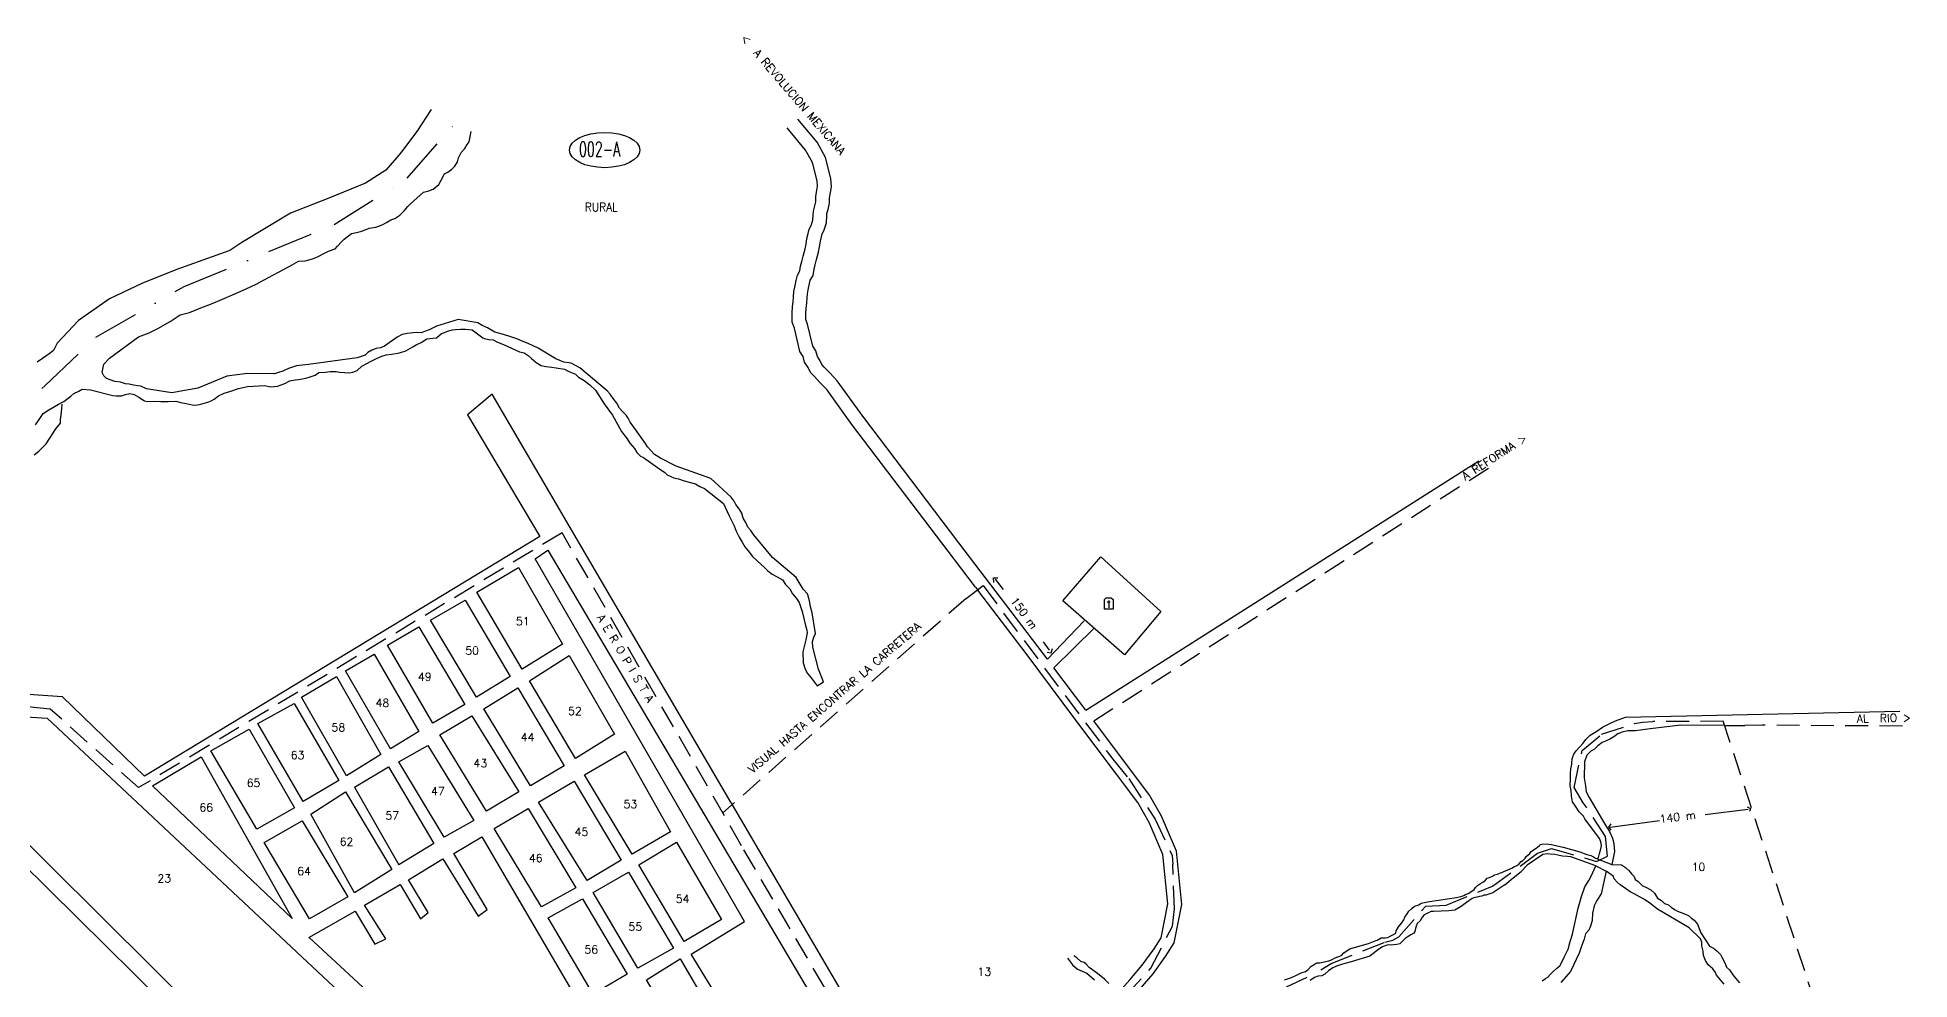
# Model space of a CAD drawing. Extents: x 527482 to 531218, y 1753527 to 1755999.
# Drawn here: x 529396 to 531034, y 1755175 to 1755999 of the extents above; entities that cross this region are included whole.
import ezdxf

# ---------------------------------------------------------------- set-up
doc = ezdxf.new("R2010")
doc.units = 0
doc.header["$LTSCALE"] = 80
doc.header["$MEASUREMENT"] = 0
doc.linetypes.add('DASHDOT', pattern=[1, 0.5, -0.25, 0, -0.25])
doc.linetypes.add('HIDDEN', pattern=[0.375, 0.25, -0.125])
doc.layers.get('0').update_dxf_attribs({"linetype": 'CONTINUOUS'})
for name, color, linetype in [('4', 9, 'CONTINUOUS'), ('6', 10, 'CONTINUOUS'), ('9', 5, 'CONTINUOUS'), ('A', 3, 'CONTINUOUS'), ('C', 1, 'CONTINUOUS'), ('D', 6, 'CONTINUOUS'), ('F', 15, 'CONTINUOUS'), ('I', 11, 'CONTINUOUS'), ('L', 14, 'CONTINUOUS')]:
    doc.layers.add(name, color=color, linetype=linetype)
doc.styles.add('ROMANS', font='ROMANS', dxfattribs={"height": 7})

# ---------------------------------------------------------------- blocks, each defined once
blk = doc.blocks.new('ELL')
blk.add_circle((0, 0), 1)
blk = doc.blocks.new('CEM')
at = {"layer": 'A'}
for p, q in [((-3.774444, 3.46086), (-2.150444, 5.05986)), ((-3.774444, -4.94014), (-3.774444, 3.46086)), ((-2.150444, 5.05986), (2.290556, 5.05986)), ((-1.312444, 1.50686), (1.402556, 1.50686)), ((0.057556, 2.77586), (0.057556, -3.67114)), ((2.290556, 5.05986), (3.889556, 3.46086)), ((3.889556, 3.46086), (3.889556, -4.94014)), ((3.889556, -4.94014), (-3.774444, -4.94014))]:
    blk.add_line(p, q, dxfattribs=at)

msp = doc.modelspace()

# ---------------------------------------------------------------- linework, layer by layer
at = {"layer": '4', "color": 9, "linetype": 'HIDDEN'}
msp.add_line((530208.337026, 1755507.999632), (529995.509805, 1755320.504378), dxfattribs=at)
for points in [[(530011.963519, 1755291.820122), (529854.993136, 1755565.471323), (529546.041727, 1755379.459172)], [(529546.041727, 1755379.459172), (529484.41497, 1755342.616829), (529407.131204, 1755411.35909), (529326.16726, 1755418.724332), (529299.179278, 1755439.592518), (529294.143068, 1755444.080241), (529275.871476, 1755481.328891), (529262.380588, 1755511.093338), (529253.7904, 1755515.700021), (529243.856324, 1755520.70244)], [(530208.337026, 1755507.999632), (530223.15382, 1755519.30758), (530336.632805, 1755367.408624), (530350.633459, 1755350.449032), (530373.85847, 1755314.989079), (530388.563325, 1755283.246034), (530389.151517, 1755275.604193)], [(530769.358526, 1755282.803438), (530767.764745, 1755299.7817), (530750.759739, 1755325.744723), (530748.211974, 1755329.419692), (530740.172239, 1755342.79191), (530747.230576, 1755375.122791), (530764.2882, 1755389.230814), (530793.109709, 1755398.63616), (530800.168036, 1755399.811831), (530808.990949, 1755400.399666)], [(530960.540731, 1755125.303779), (530870.751728, 1755400.664418), (530808.990949, 1755400.399666)], [(530195.181504, 1754981.404383), (530150.991653, 1755025.196209), (530129.751244, 1755048.380897), (530145.198814, 1755063.837355), (530011.963519, 1755291.820122)], [(530506.435771, 1755176.699372), (530482.912173, 1755165.659504), (530454.189023, 1755156.083035), (530416.395405, 1755147.514616), (530386.444177, 1755140.841486), (530357.034476, 1755152.598173), (530347.862978, 1755160.619257), (530370.035234, 1755184.812442), (530388.796956, 1755221.37477), (530390.695745, 1755236.726984), (530389.151517, 1755275.604193)], [(530518.787848, 1755183.165548), (530527.610752, 1755188.749966), (530574.66628, 1755207.560659), (530581.724607, 1755209.324165), (530587.018357, 1755212.263335), (530610.546135, 1755239.009798), (530628.191942, 1755239.89154), (530668.777336, 1755256.350898), (530708.186335, 1755285.154773), (530720.538412, 1755289.269614), (530759.947421, 1755278.100761), (530769.358526, 1755282.803438)]]:
    msp.add_lwpolyline(points, dxfattribs=at)
at = {"layer": '6', "color": 10, "linetype": 'CONTINUOUS'}
for p, q in [((530312.999055, 1755410.243289), (530656.876474, 1755628.336303)), ((530785.11137, 1755404.111191), (531025.208092, 1755409.546376)), ((530754.131028, 1755388.462115), (530760.153645, 1755392.0919)), ((530760.153645, 1755392.0919), (530764.923789, 1755395.497227)), ((530764.923789, 1755395.497227), (530771.579013, 1755398.716316)), ((530771.579013, 1755398.716316), (530776.361897, 1755401.075792)), ((530776.361897, 1755401.075792), (530785.11137, 1755404.111191)), ((530739.897036, 1755371.971031), (530741.953065, 1755374.924893)), ((530741.953065, 1755374.924893), (530744.843226, 1755378.098118)), ((530744.843226, 1755378.098118), (530748.14918, 1755381.485608)), ((530748.14918, 1755381.485608), (530750.411831, 1755384.651188)), ((530750.411831, 1755384.651188), (530754.131028, 1755388.462115)), ((530736.965875, 1755354.990031), (530737.335803, 1755358.969359)), ((530737.335803, 1755358.969359), (530738.121523, 1755363.162954)), ((530738.108783, 1755364.208804), (530738.483806, 1755367.769793)), ((530738.121523, 1755363.162954), (530738.108783, 1755364.208804)), ((530738.483806, 1755367.769793), (530739.897036, 1755371.971031)), ((530736.680033, 1755344.108089), (530737.016836, 1755350.806628)), ((530737.565126, 1755340.144048), (530736.680033, 1755344.108089)), ((530737.016836, 1755350.806628), (530736.965875, 1755354.990031)), ((530738.042071, 1755335.338232), (530737.565126, 1755340.144048)), ((530738.733282, 1755330.116623), (530738.042071, 1755335.338232)), ((530741.926891, 1755325.553101), (530738.733282, 1755330.116623)), ((530744.697063, 1755321.402823), (530741.926891, 1755325.553101)), ((530748.29882, 1755317.681077), (530744.697063, 1755321.402823)), ((530749.584417, 1755315.186324), (530748.29882, 1755317.681077)), ((530762.552733, 1755298.189804), (530749.584417, 1755315.186324)), ((530763.634256, 1755295.274163), (530762.552733, 1755298.189804)), ((530763.501527, 1755288.996511), (530764.093365, 1755291.932537)), ((530764.093365, 1755291.932537), (530763.634256, 1755295.274163)), ((530760.259275, 1755280.379767), (530761.501555, 1755281.440906)), ((530761.501555, 1755281.440906), (530762.504089, 1755285.009538)), ((530762.504089, 1755285.009538), (530763.501527, 1755288.996511))]:
    msp.add_line(p, q, dxfattribs=at)
at = {"layer": '6', "color": 10, "linetype": 'HIDDEN'}
msp.add_line((530319.983901, 1755400.935934), (530669.033983, 1755624.494267), dxfattribs=at)
at = {"layer": '6', "color": 10, "linetype": 'CONTINUOUS'}
for points in [[(530216.615916, 1755517.860831), (530192.557431, 1755549.400559), (530108.362865, 1755660.297552), (530086.443781, 1755690.783112), (530080.510577, 1755696.98687), (530075.635963, 1755702.157519), (530072.245925, 1755705.672642), (530070.100715, 1755710.039734), (530067.113728, 1755714.814975), (530065.800103, 1755719.610599), (530063.027382, 1755723.970047), (530058.175932, 1755744.412662), (530056.2297, 1755749.618983), (530056.183836, 1755753.384045), (530056.135423, 1755757.358278), (530056.482418, 1755763.220137), (530057.058968, 1755767.411184), (530057.217177, 1755771.597134), (530057.576913, 1755776.413143), (530058.574351, 1755780.400115), (530059.551404, 1755786.060449), (530060.74782, 1755790.88665), (530063.002827, 1755794.67974), (530063.581925, 1755798.661617), (530064.785985, 1755802.860307), (530065.775779, 1755807.47479), (530067.581869, 1755813.772826), (530068.370136, 1755817.75725), (530069.145664, 1755822.787526), (530070.138006, 1755827.192838), (530071.137992, 1755830.970641), (530072.770584, 1755834.337747), (530074.390437, 1755838.750704), (530074.546098, 1755843.145824), (530074.711952, 1755846.704264), (530076.120086, 1755851.323843), (530076.91345, 1755854.889927), (530076.857393, 1755859.49167), (530077.834446, 1755865.152003), (530078.41864, 1755868.71554), (530078.153413, 1755873.314734), (530073.98553, 1755889.163251), (530067.993721, 1755900.177922), (530051.857277, 1755919.646263)], [(530279.517973, 1755454.976363), (530271.225483, 1755466.055712), (530202.106757, 1755556.667646), (530118.014796, 1755667.429492), (530095.696539, 1755698.470232), (530089.212604, 1755705.249834), (530084.320805, 1755710.438711), (530082.188044, 1755712.650167), (530080.600349, 1755715.882302), (530078.221838, 1755719.684784), (530076.896031, 1755724.524881), (530074.236747, 1755728.705977), (530069.678616, 1755747.912629), (530068.203301, 1755751.859211), (530068.182945, 1755753.530214), (530068.139746, 1755757.076452), (530068.433928, 1755762.046119), (530069.027969, 1755766.364313), (530069.20028, 1755770.923366), (530069.46715, 1755774.496133), (530070.323699, 1755777.919942), (530071.302941, 1755783.592953), (530071.968664, 1755786.2784), (530074.535047, 1755790.595248), (530075.340372, 1755796.132663), (530076.433528, 1755799.944622), (530077.423322, 1755804.559105), (530079.255881, 1755810.949442), (530080.191294, 1755815.677633), (530080.942807, 1755820.552143), (530081.795611, 1755824.338002), (530082.441693, 1755826.778807), (530083.829403, 1755829.640861), (530086.315159, 1755836.412795), (530086.536206, 1755842.654093), (530086.628935, 1755844.643622), (530087.733373, 1755848.266883), (530088.929524, 1755853.643452), (530088.869923, 1755858.536176), (530089.668183, 1755863.160714), (530090.475073, 1755868.082679), (530090.064346, 1755875.204933), (530085.221285, 1755893.620839), (530077.977356, 1755906.937266), (530061.096245, 1755927.304034)], [(530002.87336, 1755329.387115), (529793.819878, 1755686.800071), (529772.282769, 1755668.755615), (529835.435848, 1755562.094684)], [(529393.011013, 1755633.592094), (529397.153646, 1755636.989777), (529399.426489, 1755639.318677), (529403.561479, 1755643.34387), (529411.979476, 1755656.416887), (529416.104274, 1755661.27876), (529416.275223, 1755664.41886), (529416.645151, 1755668.398188), (529417.415582, 1755673.846803), (529417.555766, 1755678.062297)], [(529835.435848, 1755562.094684), (529489.738185, 1755352.558025), (529417.973375, 1755421.975402), (529324.382602, 1755428.366554)], [(530216.615916, 1755517.860831), (530218.503877, 1755515.385788)], [(530311.497864, 1755488.507502), (530279.517973, 1755454.976363)], [(530320.361998, 1755482.130246), (530285.101789, 1755447.515993)], [(530312.999055, 1755410.243289), (530285.101789, 1755447.515993)], [(530352.618032, 1755157.684649), (530360.55712, 1755166.677216), (530371.850558, 1755179.780515), (530382.915535, 1755194.914414), (530390.242019, 1755206.85572), (530396.921427, 1755240.492433), (530392.270871, 1755287.153664), (530379.216093, 1755317.572678), (530368.673261, 1755336.060816), (530319.983901, 1755400.935934)], [(530002.87336, 1755329.387115), (530003.98476, 1755327.486986)]]:
    msp.add_lwpolyline(points, dxfattribs=at)
at = {"layer": '6', "color": 10, "linetype": 'HIDDEN'}
for points in [[(530871.972456, 1755396.920746), (530889.591729, 1755396.806685)], [(531027.460319, 1755396.394139), (530904.64943, 1755397.199314), (530889.591729, 1755396.806685)]]:
    msp.add_lwpolyline(points, dxfattribs=at)
at = {"layer": '9', "color": 5, "linetype": 'CONTINUOUS'}
for p, q in [((529773.558863, 1755907.469684), (529775.331829, 1755916.486931)), ((529764.316926, 1755893.340624), (529766.768363, 1755898.182113)), ((529766.768363, 1755898.182113), (529769.865146, 1755901.567056)), ((529769.865146, 1755901.567056), (529771.916079, 1755904.939258)), ((529771.916079, 1755904.939258), (529773.558863, 1755907.469684)), ((529754.845435, 1755880.882377), (529758.579921, 1755883.438283)), ((529758.579921, 1755883.438283), (529761.059386, 1755885.978901)), ((529761.059386, 1755885.978901), (529763.314392, 1755889.771992)), ((529763.314392, 1755889.771992), (529764.316926, 1755893.340624)), ((529738.308024, 1755864.572435), (529742.26442, 1755866.085039)), ((529742.26442, 1755866.085039), (529747.238638, 1755869.911254)), ((529747.238638, 1755869.911254), (529749.281927, 1755873.910966)), ((529749.281927, 1755873.910966), (529752.144059, 1755879.385062)), ((529752.144059, 1755879.385062), (529754.845435, 1755880.882377)), ((529716.765818, 1755846.946319), (529719.857505, 1755850.749602)), ((529719.857505, 1755850.749602), (529722.33697, 1755853.29022)), ((529722.33697, 1755853.29022), (529733.719021, 1755863.470528)), ((529733.719021, 1755863.470528), (529738.308024, 1755864.572435)), ((529686.198721, 1755831.72068), (529692.042744, 1755832.837875)), ((529692.042744, 1755832.837875), (529697.667405, 1755834.789203)), ((529697.667405, 1755834.789203), (529701.200365, 1755836.715051)), ((529701.200365, 1755836.715051), (529705.146569, 1755839.064335)), ((529705.146569, 1755839.064335), (529708.478002, 1755840.360124)), ((529708.478002, 1755840.360124), (529713.044073, 1755843.344563)), ((529713.044073, 1755843.344563), (529716.765818, 1755846.946319)), ((529656.292258, 1755813.783473), (529658.565101, 1755816.112372)), ((529658.565101, 1755816.112372), (529662.075129, 1755819.920751)), ((529662.075129, 1755819.920751), (529664.347972, 1755822.249651)), ((529664.347972, 1755822.249651), (529670.564471, 1755827.137005)), ((529670.564471, 1755827.137005), (529675.156021, 1755828.029742)), ((529675.156021, 1755828.029742), (529679.745024, 1755829.131649)), ((529679.745024, 1755829.131649), (529686.198721, 1755831.72068)), ((529616.105884, 1755798.231453), (529624.414084, 1755803.144287)), ((529624.414084, 1755803.144287), (529630.061677, 1755803.213084)), ((529630.061677, 1755803.213084), (529636.525566, 1755804.965434)), ((529636.525566, 1755804.965434), (529641.104377, 1755806.904022)), ((529641.104377, 1755806.904022), (529647.13209, 1755810.115467)), ((529647.13209, 1755810.115467), (529650.460975, 1755811.620426)), ((529650.460975, 1755811.620426), (529656.292258, 1755813.783473)), ((529578.475415, 1755778.944948), (529587.214695, 1755782.817028)), ((529587.214695, 1755782.817028), (529598.229367, 1755788.808837)), ((529598.229367, 1755788.808837), (529606.751833, 1755793.305879)), ((529606.751833, 1755793.305879), (529616.105884, 1755798.231453)), ((529548.301177, 1755765.816106), (529557.877138, 1755769.698377)), ((529557.877138, 1755769.698377), (529568.697928, 1755774.432618)), ((529568.697928, 1755774.432618), (529578.475415, 1755778.944948)), ((529501.286082, 1755744.114068), (529512.091583, 1755750.103329)), ((529512.091583, 1755750.103329), (529520.805383, 1755756.06711)), ((529520.805383, 1755756.06711), (529528.937537, 1755758.258184)), ((529528.937537, 1755758.258184), (529538.931839, 1755762.145552)), ((529538.931839, 1755762.145552), (529548.301177, 1755765.816106)), ((529764.156867, 1755751.91869), (529744.979465, 1755746.245848)), ((529781.137867, 1755748.987529), (529764.156867, 1755751.91869)), ((529458.923689, 1755718.284684), (529484.429935, 1755736.795893)), ((529484.429935, 1755736.795893), (529493.801822, 1755740.257276)), ((529493.801822, 1755740.257276), (529501.286082, 1755744.114068)), ((529710.581056, 1755736.412766), (529699.589317, 1755728.538426)), ((529715.152222, 1755738.978865), (529710.581056, 1755736.412766)), ((529719.537151, 1755739.659884), (529715.152222, 1755738.978865)), ((529724.54959, 1755740.348547), (529719.537151, 1755739.659884)), ((529727.684593, 1755740.595938), (529724.54959, 1755740.348547)), ((529731.661374, 1755740.43518), (529727.684593, 1755740.595938)), ((529731.556673, 1755731.856657), (529736.747706, 1755735.05791)), ((529734.577015, 1755741.516703), (529731.661374, 1755740.43518)), ((529738.533411, 1755743.029307), (529734.577015, 1755741.516703)), ((529736.747706, 1755735.05791), (529741.969314, 1755735.749121)), ((529744.979465, 1755746.245848), (529738.533411, 1755743.029307)), ((529741.969314, 1755735.749121), (529745.104318, 1755735.996512)), ((529745.104318, 1755735.996512), (529749.451026, 1755739.815083)), ((529749.451026, 1755739.815083), (529751.950875, 1755740.682339)), ((529751.950875, 1755740.682339), (529754.657347, 1755741.761315)), ((529754.657347, 1755741.761315), (529759.037179, 1755742.860674)), ((529759.037179, 1755742.860674), (529761.332954, 1755743.307042)), ((529761.332954, 1755743.307042), (529766.141319, 1755743.574817)), ((529766.141319, 1755743.574817), (529770.324722, 1755743.625778)), ((529770.324722, 1755743.625778), (529776.191677, 1755742.860443)), ((529776.191677, 1755742.860443), (529785.690966, 1755735.86332)), ((529784.930958, 1755746.732522), (529781.137867, 1755748.987529)), ((529789.767351, 1755744.699426), (529784.930958, 1755746.732522)), ((529785.690966, 1755735.86332), (529787.160253, 1755735.462816)), ((529787.160253, 1755735.462816), (529790.938055, 1755734.46283)), ((529796.088319, 1755741.010805), (529789.767351, 1755744.699426)), ((529790.938055, 1755734.46283), (529794.499043, 1755734.087806)), ((529794.499043, 1755734.087806), (529798.496208, 1755732.253688)), ((529803.646472, 1755738.801663), (529796.088319, 1755741.010805)), ((529809.947056, 1755736.786402), (529803.646472, 1755738.801663)), ((529815.199241, 1755734.967572), (529809.947056, 1755736.786402)), ((529820.035634, 1755732.934476), (529815.199241, 1755734.967572)), ((529454.176477, 1755712.996826), (529458.923689, 1755718.284684)), ((529675.654511, 1755718.414406), (529633.047507, 1755712.665354)), ((529682.738267, 1755720.801911), (529675.654511, 1755718.414406)), ((529685.011109, 1755723.130811), (529682.738267, 1755720.801911)), ((529688.541521, 1755725.265828), (529685.011109, 1755723.130811)), ((529687.408806, 1755715.210374), (529692.604935, 1755717.993287)), ((529692.288747, 1755726.775884), (529688.541521, 1755725.265828)), ((529696.048713, 1755727.240089), (529692.288747, 1755726.775884)), ((529692.604935, 1755717.993287), (529697.183745, 1755719.931875)), ((529699.589317, 1755728.538426), (529696.048713, 1755727.240089)), ((529697.183745, 1755719.931875), (529700.933519, 1755721.23276)), ((529700.933519, 1755721.23276), (529705.948506, 1755721.712253)), ((529705.948506, 1755721.712253), (529712.62921, 1755722.839641)), ((529712.62921, 1755722.839641), (529718.256418, 1755724.581799)), ((529718.256418, 1755724.581799), (529724.281583, 1755728.002414)), ((529724.281583, 1755728.002414), (529727.398751, 1755729.713995)), ((529727.398751, 1755729.713995), (529731.556673, 1755731.856657)), ((529798.496208, 1755732.253688), (529803.544319, 1755730.013969)), ((529803.544319, 1755730.013969), (529817.637706, 1755723.700414)), ((529817.637706, 1755723.700414), (529821.624679, 1755722.702976)), ((529825.290367, 1755730.906475), (529820.035634, 1755732.934476)), ((529821.624679, 1755722.702976), (529825.206051, 1755720.654592)), ((529825.206051, 1755720.654592), (529828.167557, 1755717.971052)), ((529833.917303, 1755726.827542), (529825.290367, 1755730.906475)), ((529828.167557, 1755717.971052), (529832.187654, 1755714.254403)), ((529849.510554, 1755717.603442), (529833.917303, 1755726.827542)), ((529853.084282, 1755716.182567), (529849.510554, 1755717.603442)), ((529452.592298, 1755705.655487), (529454.176477, 1755712.996826)), ((529454.092161, 1755702.744942), (529452.592298, 1755705.655487)), ((529456.421061, 1755700.472099), (529454.092161, 1755702.744942)), ((529561.625987, 1755702.381271), (529536.229538, 1755692.030245)), ((529579.798307, 1755704.694651), (529561.625987, 1755702.381271)), ((529603.233005, 1755704.352521), (529579.798307, 1755704.694651)), ((529606.773609, 1755705.650858), (529603.233005, 1755704.352521)), ((529610.732553, 1755706.954291), (529606.773609, 1755705.650858)), ((529615.727156, 1755709.107145), (529610.732553, 1755706.954291)), ((529622.601741, 1755711.492102), (529615.727156, 1755709.107145)), ((529633.047507, 1755712.665354), (529622.601741, 1755711.492102)), ((529630.682704, 1755700.712081), (529634.644196, 1755701.806344)), ((529634.644196, 1755701.806344), (529638.809762, 1755703.321496)), ((529638.809762, 1755703.321496), (529642.128455, 1755705.663136)), ((529642.128455, 1755705.663136), (529647.982671, 1755705.943651)), ((529647.982671, 1755705.943651), (529651.951807, 1755706.410404)), ((529651.951807, 1755706.410404), (529657.18106, 1755706.474105)), ((529657.18106, 1755706.474105), (529660.326256, 1755705.884815)), ((529660.326256, 1755705.884815), (529664.723925, 1755705.519983)), ((529664.723925, 1755705.519983), (529668.700705, 1755705.359226)), ((529668.700705, 1755705.359226), (529671.830613, 1755706.024957)), ((529671.830613, 1755706.024957), (529675.580387, 1755707.325842)), ((529675.580387, 1755707.325842), (529679.717924, 1755711.141865)), ((529679.717924, 1755711.141865), (529684.704883, 1755713.922229)), ((529684.704883, 1755713.922229), (529687.408806, 1755715.210374)), ((529832.187654, 1755714.254403), (529836.610803, 1755711.79787)), ((529836.610803, 1755711.79787), (529840.595228, 1755711.009602)), ((529840.595228, 1755711.009602), (529845.834673, 1755710.236623)), ((529845.834673, 1755710.236623), (529849.607379, 1755709.654977)), ((529849.607379, 1755709.654977), (529856.941073, 1755708.698308)), ((529856.451388, 1755714.549975), (529853.084282, 1755716.182567)), ((529862.945854, 1755713.792284), (529856.451388, 1755714.549975)), ((529856.941073, 1755708.698308), (529860.734164, 1755706.443301)), ((529860.734164, 1755706.443301), (529866.618956, 1755704.213775)), ((529870.526939, 1755709.70061), (529862.945854, 1755713.792284)), ((529866.618956, 1755704.213775), (529869.162122, 1755701.525139)), ((529869.162122, 1755701.525139), (529874.217877, 1755698.657911)), ((529894.41287, 1755689.489866), (529870.526939, 1755709.70061)), ((529421.706233, 1755682.267117), (529425.231549, 1755684.820475)), ((529425.231549, 1755684.820475), (529427.920184, 1755687.363641)), ((529427.920184, 1755687.363641), (529432.289824, 1755689.299681)), ((529432.289824, 1755689.299681), (529434.988652, 1755691.006166)), ((529434.988652, 1755691.006166), (529442.31725, 1755690.467837)), ((529442.31725, 1755690.467837), (529461.833772, 1755685.475551)), ((529459.573901, 1755699.255299), (529456.421061, 1755700.472099)), ((529463.565969, 1755697.839521), (529459.573901, 1755699.255299)), ((529461.833772, 1755685.475551), (529464.764702, 1755685.302054)), ((529468.596244, 1755697.063993), (529463.565969, 1755697.839521)), ((529464.764702, 1755685.302054), (529469.575615, 1755685.360658)), ((529473.004105, 1755695.862481), (529468.596244, 1755697.063993)), ((529469.575615, 1755685.360658), (529473.118767, 1755686.449826)), ((529476.146753, 1755695.482361), (529473.004105, 1755695.862481)), ((529473.118767, 1755686.449826), (529476.873637, 1755687.332371)), ((529479.922007, 1755694.691545), (529476.146753, 1755695.482361)), ((529476.873637, 1755687.332371), (529480.651439, 1755686.332385)), ((529483.697262, 1755693.90073), (529479.922007, 1755694.691545)), ((529480.651439, 1755686.332385), (529484.6537, 1755684.079926)), ((529486.419021, 1755693.724684), (529483.697262, 1755693.90073)), ((529491.26051, 1755691.273247), (529486.419021, 1755693.724684)), ((529513.478408, 1755687.778277), (529491.26051, 1755691.273247)), ((529536.229538, 1755692.030245), (529513.478408, 1755687.778277)), ((529550.572864, 1755682.372516), (529554.302254, 1755685.346762)), ((529554.302254, 1755685.346762), (529559.294308, 1755687.708786)), ((529559.294308, 1755687.708786), (529565.130687, 1755689.453492)), ((529565.130687, 1755689.453492), (529571.798651, 1755691.62673)), ((529571.798651, 1755691.62673), (529579.726731, 1755693.396917)), ((529579.726731, 1755693.396917), (529594.988506, 1755694.210434)), ((529594.988506, 1755694.210434), (529599.812159, 1755693.223188)), ((529599.812159, 1755693.223188), (529603.158881, 1755693.263956)), ((529603.158881, 1755693.263956), (529606.082166, 1755693.717969)), ((529606.082166, 1755693.717969), (529612.329242, 1755696.095281)), ((529612.329242, 1755696.095281), (529616.902956, 1755698.452209)), ((529616.902956, 1755698.452209), (529621.494506, 1755699.344947)), ((529621.494506, 1755699.344947), (529624.213718, 1755699.378071)), ((529624.213718, 1755699.378071), (529630.682704, 1755700.712081)), ((529874.217877, 1755698.657911), (529879.286373, 1755694.744831)), ((529879.286373, 1755694.744831), (529884.153342, 1755690.201693)), ((529884.153342, 1755690.201693), (529891.828704, 1755678.370726)), ((529896.958584, 1755686.592061), (529894.41287, 1755689.489866)), ((529899.51449, 1755682.857575), (529896.958584, 1755686.592061)), ((529396.827498, 1755663.763552), (529400.937007, 1755669.880447)), ((529400.937007, 1755669.880447), (529405.91887, 1755673.079151)), ((529405.91887, 1755673.079151), (529411.528243, 1755676.2855)), ((529411.528243, 1755676.2855), (529414.43624, 1755677.994533)), ((529414.43624, 1755677.994533), (529419.009954, 1755680.351461)), ((529419.009954, 1755680.351461), (529421.706233, 1755682.267117)), ((529484.6537, 1755684.079926), (529489.712003, 1755681.003527)), ((529489.712003, 1755681.003527), (529492.229689, 1755680.406593)), ((529492.229689, 1755680.406593), (529498.295622, 1755680.480486)), ((529498.295622, 1755680.480486), (529503.945763, 1755680.340113)), ((529503.945763, 1755680.340113), (529510.220867, 1755680.416554)), ((529510.220867, 1755680.416554), (529516.914311, 1755680.498091)), ((529516.914311, 1755680.498091), (529521.319624, 1755679.505749)), ((529521.319624, 1755679.505749), (529525.934106, 1755678.515955)), ((529525.934106, 1755678.515955), (529531.178648, 1755677.324636)), ((529531.178648, 1755677.324636), (529534.318748, 1755677.153686)), ((529534.318748, 1755677.153686), (529538.910298, 1755678.046423)), ((529538.910298, 1755678.046423), (529544.958395, 1755679.584507)), ((529544.958395, 1755679.584507), (529548.080659, 1755680.877748)), ((529548.080659, 1755680.877748), (529550.572864, 1755682.372516)), ((529891.828704, 1755678.370726), (529899.065342, 1755668.208023)), ((529899.065342, 1755668.208023), (529906.977903, 1755654.078732)), ((529902.700455, 1755678.921564), (529899.51449, 1755682.857575)), ((529905.266553, 1755674.350397), (529902.700455, 1755678.921564)), ((529907.598001, 1755671.868384), (529905.266553, 1755674.350397)), ((529910.988039, 1755668.353261), (529907.598001, 1755671.868384)), ((529912.694525, 1755665.654434), (529910.988039, 1755668.353261)), ((529394.154151, 1755659.965366), (529396.827498, 1755663.763552)), ((529906.977903, 1755654.078732), (529911.867805, 1755647.653063)), ((529914.408654, 1755662.328096), (529912.694525, 1755665.654434)), ((529917.808885, 1755657.976292), (529914.408654, 1755662.328096)), ((529927.815695, 1755643.663311), (529917.808885, 1755657.976292)), ((529911.867805, 1755647.653063), (529914.214541, 1755643.916029)), ((529914.214541, 1755643.916029), (529918.247378, 1755639.153529)), ((529918.247378, 1755639.153529), (529920.382396, 1755635.623117)), ((529920.382396, 1755635.623117), (529923.558168, 1755632.523786)), ((529929.733898, 1755640.757862), (529927.815695, 1755643.663311)), ((529932.914767, 1755637.24019), (529929.733898, 1755640.757862)), ((529935.674747, 1755633.926593), (529932.914767, 1755637.24019)), ((529923.558168, 1755632.523786), (529926.083498, 1755631.299342)), ((529926.083498, 1755631.299342), (529940.43192, 1755621.223272)), ((529940.944768, 1755630.643572), (529935.674747, 1755633.926593)), ((529940.43192, 1755621.223272), (529944.648447, 1755618.555021)), ((529954.83663, 1755623.699958), (529940.944768, 1755630.643572)), ((529985.092173, 1755612.980859), (529954.83663, 1755623.699958)), ((529944.648447, 1755618.555021), (529946.977346, 1755616.282178)), ((529946.977346, 1755616.282178), (529949.926112, 1755614.64449)), ((529949.926112, 1755614.64449), (529952.658064, 1755613.631764)), ((529952.658064, 1755613.631764), (529956.854207, 1755612.636874)), ((529956.854207, 1755612.636874), (529961.688052, 1755610.812948)), ((529961.688052, 1755610.812948), (529966.095912, 1755609.611436)), ((529966.095912, 1755609.611436), (529971.758794, 1755608.425212)), ((529971.758794, 1755608.425212), (529975.554432, 1755605.961035)), ((529975.554432, 1755605.961035), (529979.549049, 1755604.336087)), ((529979.549049, 1755604.336087), (529996.029941, 1755590.938776)), ((530002.863758, 1755596.670454), (529985.092173, 1755612.980859)), ((529996.029941, 1755590.938776), (530000.756537, 1755580.745496)), ((530005.417116, 1755593.145138), (530002.863758, 1755596.670454)), ((530006.916979, 1755590.234593), (530005.417116, 1755593.145138)), ((530009.891225, 1755586.505203), (530006.916979, 1755590.234593)), ((530012.240509, 1755582.558999), (530009.891225, 1755586.505203)), ((530000.756537, 1755580.745496), (530005.470393, 1755571.598068)), ((530005.470393, 1755571.598068), (530007.202359, 1755566.807539)), ((530013.337321, 1755578.388337), (530012.240509, 1755582.558999)), ((530015.686605, 1755574.442133), (530013.337321, 1755578.388337)), ((530017.410926, 1755570.279115), (530015.686605, 1755574.442133)), ((530019.954092, 1755567.59048), (530017.410926, 1755570.279115)), ((530007.202359, 1755566.807539), (530009.776101, 1755561.608863)), ((530009.776101, 1755561.608863), (530012.339651, 1755557.246867)), ((530012.339651, 1755557.246867), (530014.691484, 1755553.091493)), ((530022.29828, 1755564.062616), (530019.954092, 1755567.59048)), ((530039.069879, 1755543.974409), (530022.29828, 1755564.062616)), ((530014.691484, 1755553.091493), (530017.663182, 1755549.571273)), ((530017.663182, 1755549.571273), (530021.489397, 1755544.597055)), ((530021.489397, 1755544.597055), (530025.506946, 1755541.089575)), ((530025.506946, 1755541.089575), (530032.276831, 1755534.896009)), ((530059.785134, 1755526.444656), (530039.069879, 1755543.974409)), ((530032.276831, 1755534.896009), (530035.029167, 1755532.209922)), ((530035.029167, 1755532.209922), (530038.829901, 1755529.327405)), ((530038.829901, 1755529.327405), (530043.041332, 1755527.077494)), ((530043.041332, 1755527.077494), (530047.678747, 1755524.205169)), ((530047.678747, 1755524.205169), (530050.237201, 1755520.261513)), ((530065.766751, 1755516.266665), (530059.785134, 1755526.444656)), ((530050.237201, 1755520.261513), (530054.048128, 1755516.542316)), ((530054.048128, 1755516.542316), (530056.611678, 1755512.18032)), ((530056.611678, 1755512.18032), (530060.009361, 1755508.037686)), ((530060.009361, 1755508.037686), (530062.353549, 1755504.509822)), ((530062.353549, 1755504.509822), (530064.960416, 1755496.591934)), ((530069.582774, 1755512.129128), (530065.766751, 1755516.266665)), ((530070.886207, 1755508.170184), (530069.582774, 1755512.129128)), ((530071.766204, 1755504.624484), (530070.886207, 1755508.170184)), ((530072.232957, 1755500.655347), (530071.766204, 1755504.624484)), ((530064.960416, 1755496.591934), (530067.827413, 1755484.493191)), ((530073.551679, 1755495.441383), (530072.232957, 1755500.655347)), ((530076.490021, 1755477.485877), (530073.551679, 1755495.441383)), ((530068.192013, 1755471.736362), (530065.391034, 1755461.242184)), ((530067.827413, 1755484.493191), (530068.924225, 1755480.322529)), ((530069.370593, 1755478.026754), (530068.192013, 1755471.736362)), ((530068.924225, 1755480.322529), (530069.370593, 1755478.026754)), ((530074.066613, 1755470.343516), (530075.066599, 1755474.121319)), ((530075.066599, 1755474.121319), (530076.490021, 1755477.485877)), ((530065.391034, 1755461.242184), (530065.714865, 1755451.832076)), ((530074.336936, 1755465.325981), (530074.066613, 1755470.343516)), ((530079.17055, 1755446.347557), (530074.336936, 1755465.325981)), ((530065.714865, 1755451.832076), (530067.666193, 1755446.207415)), ((530067.666193, 1755446.207415), (530069.594589, 1755442.465285)), ((530069.594589, 1755442.465285), (530072.778005, 1755438.738444)), ((530083.700716, 1755435.105879), (530079.17055, 1755446.347557)), ((530072.778005, 1755438.738444), (530078.093892, 1755431.69036)), ((530078.093892, 1755431.69036), (530083.700716, 1755435.105879)), ((530707.007758, 1755289.772732), (530709.91066, 1755291.900106)), ((530709.91066, 1755291.900106), (530710.94377, 1755292.958697)), ((530710.94377, 1755292.958697), (530713.030375, 1755293.402517)), ((530713.030375, 1755293.402517), (530718.055554, 1755293.04533)), ((530718.055554, 1755293.04533), (530720.358974, 1755292.864188)), ((530720.358974, 1755292.864188), (530726.442743, 1755291.47389)), ((530690.039267, 1755274.503545), (530691.90651, 1755275.781498)), ((530691.90651, 1755275.781498), (530693.763561, 1755277.896131)), ((530693.763561, 1755277.896131), (530695.424182, 1755278.962366)), ((530695.424182, 1755278.962366), (530697.28378, 1755280.86783)), ((530697.28378, 1755280.86783), (530698.311795, 1755282.344761)), ((530698.311795, 1755282.344761), (530701.416222, 1755285.102193)), ((530712.935867, 1755283.987314), (530699.240204, 1755274.824828)), ((530701.416222, 1755285.102193), (530702.235066, 1755286.576576)), ((530702.235066, 1755286.576576), (530704.724723, 1755288.280513)), ((530704.724723, 1755288.280513), (530707.007758, 1755289.772732)), ((530716.693285, 1755284.660689), (530712.935867, 1755283.987314)), ((530719.415045, 1755284.484643), (530716.693285, 1755284.660689)), ((530723.394373, 1755284.114716), (530719.415045, 1755284.484643)), ((530726.121229, 1755283.52033), (530723.394373, 1755284.114716)), ((530727.172175, 1755283.11473), (530726.121229, 1755283.52033)), ((530726.442743, 1755291.47389), (530730.638886, 1755290.479001)), ((530730.105653, 1755282.732062), (530727.172175, 1755283.11473)), ((530734.503322, 1755282.36723), (530730.105653, 1755282.732062)), ((530730.638886, 1755290.479001), (530745.331755, 1755286.473961)), ((530737.434251, 1755282.193733), (530734.503322, 1755282.36723)), ((530759.287317, 1755274.301094), (530737.434251, 1755282.193733)), ((530745.331755, 1755286.473961), (530751.428265, 1755284.037812)), ((530751.428265, 1755284.037812), (530754.785179, 1755283.2419)), ((530754.785179, 1755283.2419), (530757.101339, 1755282.014908)), ((530757.101339, 1755282.014908), (530758.999158, 1755280.782819)), ((530758.999158, 1755280.782819), (530760.259275, 1755280.379767)), ((530773.082353, 1755275.305945), (530781.660876, 1755275.201244)), ((530781.660876, 1755275.201244), (530785.247345, 1755272.734519)), ((530655.735136, 1755256.931169), (530658.222245, 1755258.844277)), ((530658.222245, 1755258.844277), (530660.510376, 1755259.918156)), ((530660.510376, 1755259.918156), (530662.790863, 1755261.619545)), ((530662.790863, 1755261.619545), (530664.23467, 1755263.310742)), ((530664.23467, 1755263.310742), (530666.318727, 1755263.963733)), ((530666.318727, 1755263.963733), (530668.81348, 1755265.24933)), ((530668.81348, 1755265.24933), (530670.474101, 1755266.315565)), ((530670.474101, 1755266.315565), (530673.185669, 1755266.9762)), ((530673.185669, 1755266.9762), (530675.89214, 1755268.055175)), ((530675.89214, 1755268.055175), (530676.935442, 1755268.277085)), ((530676.935442, 1755268.277085), (530678.807781, 1755269.136698)), ((530678.807781, 1755269.136698), (530682.134119, 1755270.850827)), ((530682.134119, 1755270.850827), (530686.299685, 1755272.365979)), ((530686.299685, 1755272.365979), (530687.541966, 1755273.427118)), ((530687.541966, 1755273.427118), (530690.039267, 1755274.503545)), ((530774.250509, 1755265.278519), (530768.340237, 1755269.599746)), ((530775.117766, 1755262.77867), (530774.250509, 1755265.278519)), ((530777.87265, 1755259.883412), (530775.117766, 1755262.77867)), ((530780.41072, 1755257.613117), (530777.87265, 1755259.883412)), ((530785.247345, 1755272.734519), (530788.206303, 1755270.26015)), ((530788.206303, 1755270.26015), (530790.545394, 1755267.150627)), ((530790.545394, 1755267.150627), (530792.665124, 1755264.875236)), ((530792.665124, 1755264.875236), (530793.741551, 1755262.377934)), ((530793.741551, 1755262.377934), (530795.853637, 1755260.730054)), ((530795.853637, 1755260.730054), (530800.085452, 1755256.806782)), ((530606.54935, 1755241.687925), (530610.93173, 1755242.578114)), ((530610.93173, 1755242.578114), (530613.855016, 1755243.032126)), ((530613.855016, 1755243.032126), (530637.450471, 1755246.666776)), ((530637.450471, 1755246.666776), (530641.207889, 1755247.340151)), ((530641.207889, 1755247.340151), (530643.70519, 1755248.416578)), ((530643.70519, 1755248.416578), (530645.161737, 1755249.061925)), ((530645.161737, 1755249.061925), (530647.661586, 1755249.929182)), ((530651.061817, 1755245.577378), (530646.082503, 1755242.169503)), ((530647.661586, 1755249.929182), (530649.735451, 1755251.418853)), ((530649.735451, 1755251.418853), (530652.847523, 1755253.548775)), ((530653.352496, 1755246.442087), (530651.061817, 1755245.577378)), ((530652.847523, 1755253.548775), (530653.872989, 1755255.234876)), ((530655.439101, 1755246.885907), (530653.352496, 1755246.442087)), ((530653.872989, 1755255.234876), (530655.735136, 1755256.931169)), ((530657.316536, 1755247.32718), (530655.439101, 1755246.885907)), ((530659.40569, 1755247.56183), (530657.316536, 1755247.32718)), ((530661.275481, 1755248.630613), (530659.40569, 1755247.56183)), ((530662.95139, 1755248.441827), (530661.275481, 1755248.630613)), ((530669.201013, 1755250.60997), (530662.95139, 1755248.441827)), ((530679.575434, 1755257.639985), (530669.201013, 1755250.60997)), ((530785.053231, 1755254.322452), (530780.41072, 1755257.613117)), ((530789.272306, 1755251.445031), (530785.053231, 1755254.322452)), ((530792.851131, 1755249.605817), (530789.272306, 1755251.445031)), ((530798.113508, 1755246.950306), (530792.851131, 1755249.605817)), ((530801.906599, 1755244.695299), (530798.113508, 1755246.950306)), ((530800.085452, 1755256.806782), (530802.396515, 1755255.99813)), ((530806.337392, 1755241.611256), (530801.906599, 1755244.695299)), ((530802.396515, 1755255.99813), (530807.2431, 1755253.128353)), ((530807.2431, 1755253.128353), (530810.416325, 1755250.238192)), ((530810.416325, 1755250.238192), (530813.186497, 1755246.087914)), ((530813.186497, 1755246.087914), (530816.561247, 1755243.827811)), ((530816.561247, 1755243.827811), (530819.313583, 1755241.141724)), ((530589.190547, 1755224.11277), (530591.249123, 1755226.857461)), ((530591.249123, 1755226.857461), (530592.055228, 1755229.377695)), ((530592.055228, 1755229.377695), (530594.320426, 1755232.334105)), ((530594.320426, 1755232.334105), (530595.549967, 1755234.441095)), ((530595.549967, 1755234.441095), (530598.24115, 1755236.77509)), ((530598.24115, 1755236.77509), (530600.725711, 1755238.897368)), ((530600.725711, 1755238.897368), (530604.266315, 1755240.195705)), ((530605.692054, 1755226.196595), (530603.003419, 1755223.653429)), ((530604.266315, 1755240.195705), (530606.54935, 1755241.687925)), ((530607.327194, 1755229.354531), (530605.692054, 1755226.196595)), ((530608.975075, 1755231.466617), (530607.327194, 1755229.354531)), ((530611.888168, 1755232.75731), (530608.975075, 1755231.466617)), ((530612.928923, 1755233.188391), (530611.888168, 1755232.75731)), ((530614.798714, 1755234.257174), (530612.928923, 1755233.188391)), ((530617.308755, 1755234.28775), (530614.798714, 1755234.257174)), ((530630.690547, 1755234.869164), (530617.308755, 1755234.28775)), ((530635.912156, 1755235.560376), (530630.690547, 1755234.869164)), ((530641.312359, 1755238.764176), (530635.912156, 1755235.560376)), ((530646.082503, 1755242.169503), (530641.312359, 1755238.764176)), ((530813.306255, 1755236.256918), (530806.337392, 1755241.611256)), ((530840.908835, 1755220.066271), (530813.306255, 1755236.256918)), ((530819.313583, 1755241.141724), (530822.673045, 1755240.136642)), ((530822.673045, 1755240.136642), (530825.422833, 1755237.659725)), ((530825.422833, 1755237.659725), (530828.585866, 1755235.606244)), ((530828.585866, 1755235.606244), (530830.690307, 1755234.585874)), ((530830.690307, 1755234.585874), (530835.312434, 1755232.96857)), ((530835.312434, 1755232.96857), (530837.416875, 1755231.9482)), ((530837.416875, 1755231.9482), (530840.360545, 1755230.728851)), ((530840.360545, 1755230.728851), (530842.898615, 1755228.458556)), ((530842.898615, 1755228.458556), (530845.219871, 1755226.813224)), ((530845.219871, 1755226.813224), (530848.194117, 1755223.083834)), ((530568.033557, 1755209.210962), (530571.357346, 1755211.134261)), ((530571.357346, 1755211.134261), (530572.403197, 1755211.147001)), ((530572.403197, 1755211.147001), (530574.913238, 1755211.177578)), ((530574.913238, 1755211.177578), (530577.209014, 1755211.623946)), ((530577.209014, 1755211.623946), (530579.287975, 1755212.695277)), ((530579.287975, 1755212.695277), (530581.782728, 1755213.980875)), ((530581.782728, 1755213.980875), (530584.274933, 1755215.475642)), ((530584.274933, 1755215.475642), (530584.461171, 1755217.360721)), ((530584.461171, 1755217.360721), (530586.718726, 1755220.944641)), ((530586.718726, 1755220.944641), (530589.190547, 1755224.11277)), ((530592.491173, 1755210.764102), (530590.00916, 1755208.432655)), ((530594.151794, 1755211.830337), (530592.491173, 1755210.764102)), ((530597.475583, 1755213.753637), (530594.151794, 1755211.830337)), ((530599.967788, 1755215.248404), (530597.475583, 1755213.753637)), ((530600.995803, 1755216.725335), (530599.967788, 1755215.248404)), ((530601.381019, 1755219.449643), (530600.995803, 1755216.725335)), ((530601.985597, 1755221.339818), (530601.381019, 1755219.449643)), ((530603.003419, 1755223.653429), (530601.985597, 1755221.339818)), ((530850.859588, 1755210.355033), (530840.908835, 1755220.066271)), ((530848.194117, 1755223.083834), (530851.214228, 1755215.589382)), ((530851.941112, 1755207.439392), (530850.859588, 1755210.355033)), ((530851.214228, 1755215.589382), (530858.677872, 1755203.965037)), ((530297.078023, 1755193.338823), (530301.324834, 1755187.573799)), ((530305.212393, 1755193.853957), (530302.485762, 1755195.641362)), ((530308.721382, 1755190.636429), (530305.212393, 1755193.853957)), ((530527.867566, 1755191.985581), (530531.193904, 1755193.699711)), ((530531.193904, 1755193.699711), (530533.482035, 1755194.77359)), ((530533.482035, 1755194.77359), (530536.816017, 1755195.860209)), ((530536.816017, 1755195.860209), (530538.87969, 1755198.186561)), ((530538.87969, 1755198.186561), (530541.782591, 1755200.313934)), ((530541.782591, 1755200.313934), (530544.068174, 1755201.596983)), ((530544.068174, 1755201.596983), (530546.986364, 1755202.469336)), ((530561.510831, 1755195.115026), (530545.251619, 1755190.314537)), ((530546.986364, 1755202.469336), (530560.329935, 1755206.188303)), ((530560.329935, 1755206.188303), (530563.243028, 1755207.478996)), ((530569.382855, 1755201.486955), (530561.510831, 1755195.115026)), ((530563.243028, 1755207.478996), (530566.15867, 1755208.560519)), ((530566.15867, 1755208.560519), (530568.033557, 1755209.210962)), ((530572.706644, 1755203.410255), (530569.382855, 1755201.486955)), ((530575.413116, 1755204.48923), (530572.706644, 1755203.410255)), ((530577.497173, 1755205.142221), (530575.413116, 1755204.48923)), ((530580.218933, 1755204.966175), (530577.497173, 1755205.142221)), ((530582.101464, 1755204.989107), (530580.218933, 1755204.966175)), ((530585.024749, 1755205.44312), (530582.101464, 1755204.989107)), ((530587.736317, 1755206.103755), (530585.024749, 1755205.44312)), ((530590.00916, 1755208.432655), (530587.736317, 1755206.103755)), ((530851.979332, 1755204.30184), (530851.941112, 1755207.439392)), ((530853.083787, 1755199.503667), (530851.979332, 1755204.30184)), ((530853.547992, 1755195.743701), (530853.083787, 1755199.503667)), ((530855.065692, 1755191.368965), (530853.547992, 1755195.743701)), ((530858.677872, 1755203.965037), (530862.047526, 1755202.123274)), ((530862.047526, 1755202.123274), (530865.003936, 1755199.858075)), ((530865.003936, 1755199.858075), (530868.179709, 1755196.758744)), ((530868.179709, 1755196.758744), (530869.462758, 1755194.473161)), ((530869.462758, 1755194.473161), (530872.250766, 1755188.858692)), ((530301.324834, 1755187.573799), (530305.92893, 1755183.753047)), ((530305.92893, 1755183.753047), (530313.907419, 1755180.35737)), ((530311.481415, 1755189.687055), (530308.721382, 1755190.636429)), ((530313.38115, 1755188.212397), (530311.481415, 1755189.687055)), ((530316.063243, 1755185.307616), (530313.38115, 1755188.212397)), ((530313.907419, 1755180.35737), (530320.668323, 1755174.492137)), ((530323.405103, 1755179.978802), (530316.063243, 1755185.307616)), ((530329.361381, 1755174.985003), (530323.405103, 1755179.978802)), ((530493.119615, 1755176.499811), (530497.902499, 1755178.859287)), ((530497.902499, 1755178.859287), (530501.435459, 1755180.785134)), ((530501.435459, 1755180.785134), (530505.187781, 1755181.87685)), ((530505.187781, 1755181.87685), (530507.468268, 1755183.578239)), ((530507.468268, 1755183.578239), (530509.947733, 1755186.118857)), ((530509.947733, 1755186.118857), (530511.399184, 1755187.182544)), ((530511.399184, 1755187.182544), (530515.138765, 1755189.32011)), ((530516.327306, 1755177.619323), (530513.202494, 1755176.535252)), ((530515.138765, 1755189.32011), (530517.857977, 1755189.353234)), ((530519.668932, 1755178.078432), (530516.327306, 1755177.619323)), ((530517.857977, 1755189.353234), (530521.612847, 1755190.235779)), ((530522.163685, 1755179.364029), (530519.668932, 1755178.078432)), ((530521.612847, 1755190.235779), (530525.576887, 1755191.120872)), ((530525.265564, 1755182.330631), (530522.163685, 1755179.364029)), ((530529.206672, 1755185.098255), (530525.265564, 1755182.330631)), ((530525.576887, 1755191.120872), (530527.867566, 1755191.985581)), ((530532.326388, 1755186.600667), (530529.206672, 1755185.098255)), ((530537.537805, 1755188.128558), (530532.326388, 1755186.600667)), ((530545.251619, 1755190.314537), (530537.537805, 1755188.128558)), ((530857.621598, 1755187.634479), (530855.065692, 1755191.368965)), ((530861.429977, 1755184.124452), (530857.621598, 1755187.634479)), ((530863.771617, 1755180.805758), (530861.429977, 1755184.124452)), ((530864.842948, 1755178.726797), (530863.771617, 1755180.805758)), ((530871.424047, 1755170.857322), (530864.842948, 1755178.726797)), ((530872.250766, 1755188.858692), (530873.544008, 1755185.736429)), ((530873.544008, 1755185.736429), (530876.293796, 1755183.259512)), ((530876.293796, 1755183.259512), (530878.428813, 1755179.7291)), ((530878.428813, 1755179.7291), (530879.915936, 1755177.864405)), ((530879.915936, 1755177.864405), (530884.800742, 1755171.857076)), ((530333.127445, 1755171.197655), (530329.361381, 1755174.985003)), ((530486.867443, 1755174.540839), (530493.119615, 1755176.499811)), ((530513.202494, 1755176.535252), (530509.258838, 1755173.976798))]:
    msp.add_line(p, q, dxfattribs=at)
msp.add_lwpolyline([(529740.370074, 1755935.725949), (529727.845116, 1755916.326867), (529721.460215, 1755908.090244), (529716.524217, 1755901.126477), (529712.197894, 1755895.634545), (529700.642345, 1755882.523307), (529682.997931, 1755871.220708), (529650.941162, 1755858.068933), (529617.417655, 1755845.108493), (529574.636922, 1755819.274013), (529564.262501, 1755812.243997), (529516.979631, 1755795.350324), (529487.417615, 1755783.484146), (529458.919287, 1755770.166518), (529431.956494, 1755751.009962), (529413.368151, 1755731.327818), (529410.09787, 1755725.011946), (529406.371028, 1755721.82853), (529400.350959, 1755717.989574), (529395.787437, 1755714.795966)], dxfattribs=at)
at = {"layer": '9'}
for points in [[(530758.999158, 1755280.782819), (530773.082353, 1755275.305945)], [(530759.287317, 1755274.301094), (530768.340237, 1755269.599746)]]:
    msp.add_lwpolyline(points, dxfattribs=at)
at = {"layer": '9', "linetype": 'CONTINUOUS'}
msp.add_lwpolyline([(530679.575434, 1755257.639985), (530686.9172, 1755263.649277), (530693.784799, 1755269.37683), (530699.240204, 1755274.824828)], dxfattribs=at)
at = {"layer": 'A', "color": 3, "linetype": 'CONTINUOUS'}
msp.add_lwpolyline([(530293.08348, 1755506.065284), (530326.089505, 1755544.332761), (530378.761461, 1755496.648924), (530346.796191, 1755458.812527)], close=True, dxfattribs=at)
at = {"layer": 'F', "color": 15, "linetype": 'CONTINUOUS'}
for p, q in [((530782.340966, 1755391.106971), (530778.59374, 1755389.596916)), ((530787.348309, 1755392.213974), (530782.340966, 1755391.106971)), ((530793.832582, 1755392.292964), (530787.348309, 1755392.213974)), ((530806.780746, 1755394.124303), (530793.832582, 1755392.292964)), ((530833.521397, 1755397.169663), (530806.780746, 1755394.124303)), ((530871.972456, 1755396.920746), (530833.521397, 1755397.169663)), ((530754.929257, 1755374.455361), (530751.414133, 1755371.065323)), ((530758.043876, 1755376.376113), (530754.929257, 1755374.455361)), ((530760.939134, 1755379.130997), (530758.043876, 1755376.376113)), ((530764.668523, 1755382.105243), (530760.939134, 1755379.130997)), ((530767.793335, 1755383.189314), (530764.668523, 1755382.105243)), ((530771.535465, 1755385.11771), (530767.793335, 1755383.189314)), ((530774.859254, 1755387.04101), (530771.535465, 1755385.11771)), ((530778.59374, 1755389.596916), (530774.859254, 1755387.04101)), ((530749.393777, 1755365.183079), (530748.936985, 1755351.161037)), ((530751.414133, 1755371.065323), (530749.393777, 1755365.183079)), ((530748.936985, 1755351.161037), (530750.066921, 1755344.271163)), ((530750.066921, 1755344.271163), (530750.76068, 1755338.840384)), ((530750.76068, 1755338.840384), (530753.331874, 1755333.850877)), ((530753.331874, 1755333.850877), (530759.308395, 1755324.091227)), ((529360.278606, 1755320.514003), (529591.854156, 1755091.06739)), ((530759.308395, 1755324.091227), (530767.001594, 1755310.796068)), ((530767.001594, 1755310.796068), (530771.057363, 1755304.151037)), ((530771.057363, 1755304.151037), (530773.845372, 1755298.536568)), ((530773.845372, 1755298.536568), (530774.954923, 1755293.320055)), ((530774.954923, 1755293.320055), (530775.452253, 1755286.840878)), ((530775.452253, 1755286.840878), (530773.082353, 1755275.305945)), ((530749.46883, 1755255.980988), (530753.167644, 1755261.465275)), ((530753.167644, 1755261.465275), (530755.006858, 1755265.0441)), ((530755.006858, 1755265.0441), (530759.287317, 1755274.301094)), ((530768.340237, 1755269.599746), (530763.76884, 1755249.87915)), ((530743.629672, 1755237.290954), (530746.644918, 1755247.36934)), ((530746.644918, 1755247.36934), (530749.46883, 1755255.980988)), ((530760.075123, 1755243.976522), (530757.621138, 1755239.344203)), ((530763.76884, 1755249.87915), (530760.075123, 1755243.976522)), ((530738.887325, 1755214.430258), (530743.629672, 1755237.290954)), ((530755.896585, 1755226.352723), (530754.702717, 1755221.317352)), ((530756.235936, 1755232.842093), (530755.896585, 1755226.352723)), ((530757.621138, 1755239.344203), (530756.235936, 1755232.842093)), ((529894.823199, 1754970.713585), (529633.561846, 1755211.667824)), ((530736.665443, 1755207.917956), (530738.887325, 1755214.430258)), ((530748.980999, 1755210.159991), (530746.754021, 1755204.066029)), ((530750.179963, 1755214.777022), (530748.980999, 1755210.159991)), ((530753.070125, 1755217.950246), (530750.179963, 1755214.777022)), ((530754.702717, 1755221.317352), (530753.070125, 1755217.950246)), ((530729.150375, 1755189.416708), (530731.803338, 1755194.888255)), ((530731.803338, 1755194.888255), (530735.073619, 1755201.204128)), ((530735.073619, 1755201.204128), (530736.665443, 1755207.917956)), ((530744.529591, 1755197.762897), (530737.193117, 1755181.774239)), ((530746.754021, 1755204.066029), (530744.529591, 1755197.762897)), ((530717.17139, 1755176.718714), (530719.648307, 1755179.468502)), ((530719.648307, 1755179.468502), (530721.714528, 1755181.585684)), ((530721.714528, 1755181.585684), (530724.818956, 1755184.343116)), ((530724.818956, 1755184.343116), (530727.719309, 1755186.67966)), ((530727.719309, 1755186.67966), (530729.150375, 1755189.416708)), ((530737.193117, 1755181.774239), (530728.522634, 1755172.254566)), ((530712.39615, 1755173.731728), (530715.092429, 1755175.647384)), ((530715.092429, 1755175.647384), (530717.17139, 1755176.718714))]:
    msp.add_line(p, q, dxfattribs=at)
for points in [[(530021.934525, 1755108.487556), (529967.983085, 1755197.089737), (530014.498304, 1755225.480123), (529831.348661, 1755542.699231), (529842.376073, 1755550.373152)], [(529842.376073, 1755550.373152), (530129.414704, 1755065.585899), (530116.601586, 1755052.668543)], [(530310.283827, 1755124.544307), (530335.831097, 1755156.80168), (530351.513991, 1755174.565621), (530362.447125, 1755187.250874), (530372.941535, 1755201.604392), (530378.890259, 1755211.300111), (530384.803542, 1755241.078709), (530380.513584, 1755284.121889), (530368.456073, 1755312.217165), (530358.62276, 1755329.461076), (530303.545695, 1755402.847358), (530261.651212, 1755458.821327), (530218.503877, 1755515.385788)], [(529360.278606, 1755320.514003), (529335.932592, 1755407.587136), (529404.601544, 1755403.402809), (529659.602164, 1755164.254191)], [(529673.325619, 1755342.869954), (529703.022912, 1755360.804614), (529742.751569, 1755293.716599), (529712.225241, 1755275.144237)], [(529673.325619, 1755342.869954), (529712.225241, 1755275.144237)], [(530153.185607, 1755072.402424), (530003.98476, 1755327.486986)], [(529580.279667, 1755081.281058), (529355.827846, 1755302.810511)], [(529633.502457, 1755211.634118), (529673.808821, 1755234.50964), (529691.103229, 1755205.850554), (529700.880716, 1755210.362884), (529682.111925, 1755239.840814), (529713.273408, 1755257.79331), (529731.001445, 1755227.884299), (529737.62864, 1755233.404259), (529720.54595, 1755261.856723), (529750.656486, 1755280.214819), (529781.39106, 1755230.171736), (529789.47735, 1755236.127873), (529760.219707, 1755285.142941), (529784.731063, 1755299.458007), (529945.033296, 1755025.135521)], [(529988.581638, 1755072.336885), (529928.717476, 1755174.645296), (529958.200502, 1755192.995747), (530013.145693, 1755098.961479)]]:
    msp.add_lwpolyline(points, dxfattribs=at)
for points in [[(529780.448514, 1755513.627826), (529816.798482, 1755534.990745), (529855.269571, 1755468.096612), (529819.97055, 1755446.328094)], [(529739.744194, 1755489.073848), (529770.074093, 1755506.597811), (529809.379315, 1755439.92304), (529780.102911, 1755421.784307)], [(529702.144302, 1755467.277301), (529729.566204, 1755483.092231), (529769.930016, 1755415.38435), (529741.888248, 1755398.934266)], [(529665.597905, 1755444.865984), (529690.527601, 1755459.186147), (529729.633844, 1755391.672148), (529704.92351, 1755376.517853)], [(529826.373055, 1755435.946029), (529861.03947, 1755458.125243), (529900.788512, 1755389.363868), (529866.739415, 1755368.028978)], [(529666.3007, 1755352.826035), (529626.969998, 1755421.592507), (529657.501423, 1755439.746528), (529696.40614, 1755371.602471)], [(529786.505416, 1755411.402242), (529816.195064, 1755429.964412), (529856.775691, 1755361.631569), (529827.279924, 1755344.326968)], [(529588.755335, 1755398.742465), (529620.551973, 1755416.075094), (529659.65312, 1755348.979436), (529628.287563, 1755330.606052)], [(529547.625031, 1755374.810901), (529581.074646, 1755393.837275), (529620.826236, 1755324.86673), (529587.999036, 1755306.26634)], [(529748.079035, 1755388.758823), (529775.909085, 1755405.415529), (529817.094289, 1755338.972861), (529788.850996, 1755321.892719)], [(529712.175436, 1755365.10013), (529737.523473, 1755379.425388), (529777.861804, 1755313.809208), (529751.679636, 1755299.264588)], [(529874.654524, 1755353.690517), (529910.175455, 1755374.415732), (529949.735712, 1755303.978448), (529916.293741, 1755284.324563)], [(529496.742721, 1755344.275305), (529539.321927, 1755369.479727), (529618.656706, 1755228.189365)], [(529834.360901, 1755329.769145), (529865.517288, 1755348.13998), (529906.733069, 1755279.187271), (529876.826606, 1755261.250064)], [(529635.118601, 1755319.392403), (529665.423019, 1755339.008067), (529706.001098, 1755270.884394), (529673.194282, 1755250.610643)], [(529795.518728, 1755306.911459), (529825.221116, 1755324.427778), (529866.860333, 1755255.061824), (529836.938583, 1755238.379638)], [(529594.207659, 1755294.626706), (529627.659821, 1755313.44391), (529667.590005, 1755246.985954), (529633.931221, 1755227.957032)], [(529922.053448, 1755275.189875), (529955.077078, 1755294.838664), (529994.392492, 1755227.327213), (529961.782106, 1755208.10186)], [(529882.183261, 1755250.855258), (529912.926404, 1755268.802658), (529952.438247, 1755202.339606), (529921.065046, 1755184.593732)], [(529882.220325, 1755161.945217), (529842.705934, 1755228.617439), (529872.836854, 1755245.302174), (529911.922713, 1755179.461536)]]:
    msp.add_lwpolyline(points, close=True, dxfattribs=at)
at = {"layer": 'I', "color": 11, "linetype": 'DASHDOT'}
msp.add_lwpolyline([(529214.407004, 1755568.041195), (529338.848067, 1755639.812354), (529402.57463, 1755693.916218), (529446.990114, 1755736.426396), (529524.234433, 1755780.868856), (529655.549775, 1755834.97272), (529719.274237, 1755875.56157), (529761.758612, 1755923.874179)], dxfattribs=at)
at = {"layer": 'L', "color": 14, "linetype": 'CONTINUOUS'}
for points in [[(530232.692151, 1755521.954436), (530232.339718, 1755526.18422), (530236.216484, 1755526.18422)], [(530233.854534, 1755524.886496), (530240.703964, 1755515.890556)], [(530275.634195, 1755470.013704), (530281.014632, 1755462.947116)], [(530279.213343, 1755460.97505), (530282.737675, 1755460.622568), (530283.794975, 1755464.147388)], [(530891.671632, 1755325.950712), (530894.394098, 1755324.24865), (530893.713482, 1755321.865765)], [(530772.223429, 1755310.972573), (530770.18158, 1755307.908863), (530772.223429, 1755305.525978)], [(530771.784504, 1755308.081863), (530815.050323, 1755313.751861)], [(530854.895854, 1755318.973629), (530892.456362, 1755323.895945)]]:
    msp.add_lwpolyline(points, dxfattribs=at)

# ---------------------------------------------------------------- block references
at = {"layer": '4', "color": 9, "xscale": 30.829344, "yscale": 15.414672, "zscale": 30.829344}
msp.add_blockref('ELL', (529892.197838, 1755900.169647), dxfattribs=at)
at = {"layer": 'A', "color": 3}
msp.add_blockref('CEM', (530333.043447, 1755503.533125), dxfattribs=at)

# ---------------------------------------------------------------- texts
at = {"layer": '4', "color": 9, "style": 'ROMANS'}
for s, height, width, p in [('002-A', 12.84556, 0.63, (529869.704317, 1755894.55458)), ('RURAL', 7.493243, 0.9, (529874.902465, 1755846.559775))]:
    msp.add_text(s, height=height, dxfattribs=dict(at, width=width)).set_placement(p)
at = {"layer": 'C', "linetype": 'CONTINUOUS', "style": 'ROMANS'}
for s, p in [('51', (529814.493542, 1755484.643646)), ('50', (529770.245545, 1755458.935035)), ('49', (529728.852258, 1755436.082936)), ('48', (529691.741035, 1755413.230837)), ('52', (529860.168894, 1755406.089557)), ('58', (529653.202457, 1755391.806995)), ('44', (529818.775606, 1755383.237458)), ('63', (529617.518589, 1755367.52664)), ('43', (529777.382319, 1755360.385359)), ('65', (529578.980011, 1755343.246285)), ('47', (529740.271096, 1755336.105004)), ('66', (529537.586724, 1755321.822442)), ('53', (529908.698955, 1755324.678954)), ('57', (529700.305163, 1755314.681161)), ('62', (529660.339231, 1755291.829062)), ('45', (529865.878313, 1755300.398599)), ('46', (529825.91238, 1755277.5465)), ('64', (529623.228008, 1755266.120451)), ('54', (529954.374306, 1755241.840096)), ('55', (529912.981019, 1755217.559741)), ('56', (529874.442441, 1755197.564154))]:
    msp.add_text(s, height=7, dxfattribs=at).set_placement(p)
at = {"layer": 'C', "color": 1, "linetype": 'CONTINUOUS', "style": 'ROMANS'}
msp.add_text('10', height=7, dxfattribs=at).set_placement((530843.007549, 1755269.782693))
at = {"layer": 'C', "color": 1, "style": 'ROMANS'}
for s, p in [('23', (529500.909509, 1755259.760133)), ('13', (530218.365074, 1755178.049566))]:
    msp.add_text(s, height=7, dxfattribs=at).set_placement(p)
at = {"layer": 'D', "color": 6, "linetype": 'CONTINUOUS', "style": 'ROMANS'}
for s, rotation, p in [('<  A REVOLUCION MEXICANA', 310.449292, (530010.914233, 1755997.61235)), ('A REFORMA >', 32.659405, (530644.853715, 1755611.115595)), ('A E R O P I S T A ', 300.787613, (529885.080241, 1755491.44765)), ('VISUAL HASTA ENCONTRAR LA CARRETERA', 40.821262, (530021.486357, 1755354.683297)), ('AL  RIO >', 1.194381, (530987.534936, 1755399.372243))]:
    msp.add_text(s, height=7, rotation=rotation, dxfattribs=at).set_placement(p)
at = {"layer": 'L', "color": 14, "style": 'ROMANS'}
msp.add_text('150 m', height=7, rotation=306.687347, dxfattribs=at).set_placement((530246.748151, 1755505.874731))
at = {"layer": 'L', "color": 14, "linetype": 'CONTINUOUS', "style": 'ROMANS'}
msp.add_text('140 m', height=7, rotation=6.865769, dxfattribs=at).set_placement((530815.44258, 1755311.653398))

doc.saveas('drawing.dxf')
